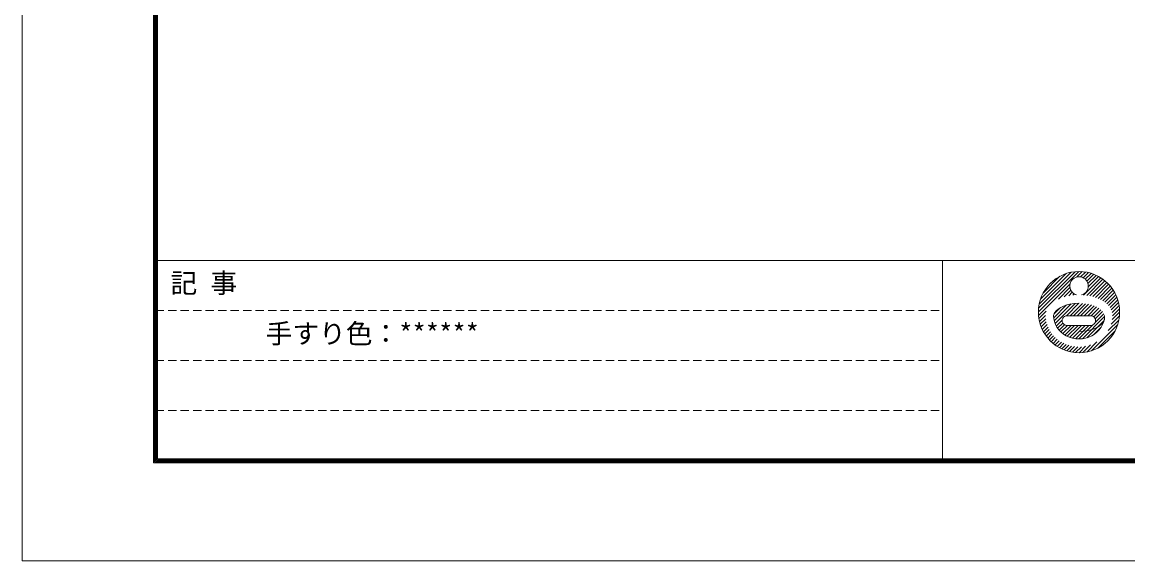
# Model space of a CAD drawing. Units: millimetres, scale not verified. Extents: x -3580 to 3580, y -1188 to 1188.
# Drawn here: x 216 to 879, y -1188 to -865 of the extents above; entities that cross this region are included whole.
import ezdxf
from ezdxf.enums import TextEntityAlignment as Align

# ---------------------------------------------------------------- set-up
doc = ezdxf.new("R2010")
doc.units = ezdxf.units.MM
doc.header["$LTSCALE"] = 20
doc.linetypes.add('USER3', pattern=[0.375, 0.25, -0.125])
for name, color, linetype, lineweight in [('0-0_0', 7, 'Continuous', 18), ('0-1_DEFPOINTS', 7, 'Continuous', 18), ('0-4_WAKU', 7, 'Continuous', 18)]:
    doc.layers.add(name, color=color, linetype=linetype, lineweight=lineweight)
doc.layers.add('0-2_MOJI', color=7, linetype='Continuous')
doc.styles.add('ＭＳ ゴシック', font='')
doc.styles.get('ＭＳ ゴシック').set_extended_font_data('MS Gothic')

msp = doc.modelspace()

# ---------------------------------------------------------------- linework, layer by layer
at = {"layer": '0-0_0'}
for p, q in [((825.25, -1038.88), (849.5, -1014.63)), ((825.36, -1036.65), (847.27, -1014.74)), ((825.73, -1034.16), (844.78, -1015.11)), ((826.5, -1031.27), (841.89, -1015.88)), ((828.09, -1027.56), (838.18, -1017.47)), ((848.36, -1017.9), (851.55, -1014.71)), ((850.54, -1017.84), (853.44, -1014.93)), ((852.13, -1018.37), (855.21, -1015.28)), ((852.35, -1028.75), (862.67, -1018.43)), ((853.37, -1019.24), (856.88, -1015.74)), ((854.26, -1028.96), (863.93, -1019.29)), ((854.33, -1020.41), (858.44, -1016.29)), ((854.96, -1021.9), (859.93, -1016.93)), ((855.11, -1023.87), (861.34, -1017.64)), ((856.07, -1029.27), (865.12, -1020.22)), ((825.32, -1040.93), (844.19, -1022.07)), ((837.25, -1031.13), (844.13, -1024.25)), ((840.62, -1029.88), (844.66, -1025.84)), ((843.4, -1029.21), (845.53, -1027.08)), ((857.8, -1029.66), (866.25, -1021.22)), ((859.44, -1030.15), (867.31, -1022.27)), ((860.99, -1030.71), (868.31, -1023.4)), ((862.46, -1031.37), (869.24, -1024.59)), ((863.83, -1032.12), (870.1, -1025.85)), ((865.1, -1032.98), (870.89, -1027.18)), ((834.72, -1044.26), (844.93, -1034.05)), ((835.25, -1045.85), (847.35, -1033.75)), ((842.07, -1041.16), (849.56, -1033.66)), ((844.2, -1041.15), (851.61, -1033.73)), ((845.89, -1028.84), (846.7, -1028.04)), ((846.32, -1041.15), (853.53, -1033.94)), ((848.43, -1041.15), (855.33, -1034.26)), ((866.26, -1033.94), (871.61, -1028.58)), ((867.29, -1035.02), (872.25, -1030.06)), ((868.19, -1036.24), (872.81, -1031.63)), ((868.92, -1037.63), (873.27, -1033.29)), ((825.55, -1042.82), (829.98, -1038.4)), ((825.9, -1044.59), (829.54, -1040.96)), ((834.37, -1042.49), (842.16, -1034.69)), ((834.5, -1040.24), (838.55, -1036.18)), ((850.55, -1041.16), (857.02, -1034.69)), ((852.67, -1041.16), (858.6, -1035.23)), ((854.79, -1041.16), (860.07, -1035.88)), ((856.91, -1041.16), (861.42, -1036.65)), ((858.41, -1041.78), (862.64, -1037.56)), ((859.24, -1045.19), (864.54, -1039.9)), ((859.3, -1043.02), (863.69, -1038.62)), ((869.44, -1039.24), (873.62, -1035.05)), ((869.46, -1043.46), (873.94, -1038.98)), ((869.65, -1041.15), (873.86, -1036.94)), ((826.36, -1046.26), (829.66, -1042.96)), ((826.91, -1047.83), (829.97, -1044.77)), ((827.55, -1049.31), (830.42, -1046.44)), ((835.93, -1047.29), (839.48, -1043.75)), ((836.75, -1048.59), (839.85, -1045.49)), ((837.69, -1049.78), (840.92, -1046.55)), ((838.73, -1050.85), (842.67, -1046.92)), ((839.89, -1051.82), (844.79, -1046.92)), ((841.15, -1052.68), (846.91, -1046.92)), ((842.12, -1046.92), (856.97, -1046.91)), ((842.48, -1041.14), (856.97, -1041.17)), ((842.53, -1053.42), (849.04, -1046.91)), ((844.02, -1054.05), (851.16, -1046.91)), ((845.65, -1054.54), (853.28, -1046.91)), ((847.44, -1054.87), (855.41, -1046.91)), ((849.42, -1055.01), (857.75, -1046.69)), ((851.67, -1054.88), (864.89, -1041.67)), ((854.37, -1054.31), (864.49, -1044.19)), ((857.17, -1062.11), (872.73, -1046.55)), ((867.15, -1050.01), (873.48, -1043.68)), ((868.84, -1046.2), (873.84, -1041.2)), ((828.26, -1050.72), (831, -1047.98)), ((829.05, -1052.05), (831.7, -1049.41)), ((829.91, -1053.31), (832.48, -1050.74)), ((830.84, -1054.5), (833.36, -1051.98)), ((831.84, -1055.63), (834.33, -1053.13)), ((832.89, -1056.69), (835.38, -1054.2)), ((858.26, -1052.54), (862.89, -1047.91)), ((860.84, -1060.57), (871.19, -1050.22)), ((834.02, -1057.69), (836.51, -1055.19)), ((835.21, -1058.62), (837.73, -1056.1)), ((836.47, -1059.48), (839.03, -1056.92)), ((837.8, -1060.27), (840.41, -1057.66)), ((839.2, -1060.99), (841.89, -1058.31)), ((840.68, -1061.63), (843.47, -1058.85)), ((842.25, -1062.19), (845.15, -1059.28)), ((843.91, -1062.65), (846.97, -1059.59)), ((845.67, -1063), (848.94, -1059.74)), ((847.56, -1063.24), (851.1, -1059.7)), ((849.6, -1063.32), (853.54, -1059.38)), ((851.82, -1063.22), (856.41, -1058.63)), ((854.3, -1062.86), (860.35, -1056.81))]:
    msp.add_line(p, q, dxfattribs=at)
msp.add_circle((849.59, -1038.97), 24.35, dxfattribs=at)
for centre, radius, start, end in [((849.59, -1023.3), 5.55, 285.3155, 255.16293), ((842.36, -1044.04), 2.9, 87.54282, 274.72211), ((856.59, -1044.04), 2.9, 262.56243, 97.44259)]:
    msp.add_arc(centre, radius, start, end, dxfattribs=at)
for centre, major_axis, ratio, start_param, end_param in [((849.56, -1042.11), (-15.44, 0), 0.546875, 4.709891, 6.13946), ((849.59, -1040.9), (-15.32, 0), 0.92126, 6.282898, 9.425065), ((849.63, -1042.11), (15.44, 0), 0.546875, 4.709891, 6.13946)]:
    msp.add_ellipse(centre, major_axis=major_axis, ratio=ratio, start_param=start_param, end_param=end_param, dxfattribs=at)
at = {"layer": '0-1_DEFPOINTS', "color": 5}
for p, q in [((215.8, 1188), (215.8, -1188)), ((215.8, -1188), (3579.8, -1188))]:
    msp.add_line(p, q, dxfattribs=at)
at = {"layer": '0-4_WAKU'}
for p, q in [((294.6, 1133.2), (294.6, -1129.2)), ((295.2, 1132.6), (295.2, -1128.6)), ((295.8, 1132), (295.8, -1128)), ((296.4, 1131.4), (296.4, -1127.4)), ((297, 1130.8), (297, -1126.8)), ((295.8, -1008), (3495.8, -1008)), ((767.8, -1008), (767.8, -1128)), ((297, -1126.8), (3494.6, -1126.8)), ((294.6, -1129.2), (3497, -1129.2)), ((295.2, -1128.6), (3496.4, -1128.6)), ((295.8, -1128), (3495.8, -1128)), ((296.4, -1127.4), (3495.2, -1127.4))]:
    msp.add_line(p, q, dxfattribs=at)
at = {"layer": '0-4_WAKU', "linetype": 'USER3'}
for p, q in [((295.8, -1038), (767.8, -1038)), ((295.8, -1068), (767.8, -1068)), ((295.8, -1098), (767.8, -1098))]:
    msp.add_line(p, q, dxfattribs=at)

# ---------------------------------------------------------------- texts
at = {"layer": '0-2_MOJI', "style": 'ＭＳ ゴシック'}
for s, p in [('記 事', (304.8, -1030.96)), ('手すり色：******', (361.89, -1061.21))]:
    msp.add_text(s, height=11.73, dxfattribs=at).set_placement(p, align=Align.BOTTOM_LEFT)

doc.saveas('drawing.dxf')
